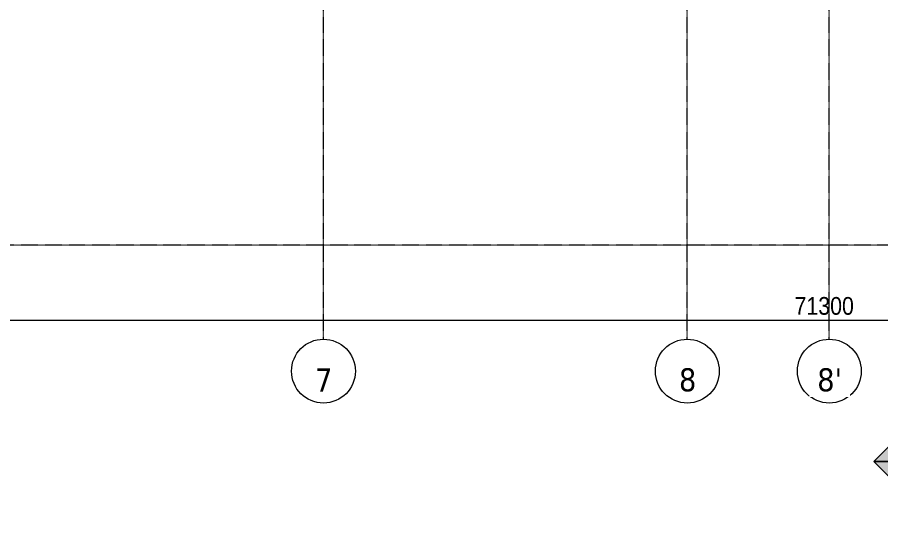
# Model space of a CAD drawing. Header units: millimetres. Extents: x 1591 to 239243, y -15958 to 82755.
# Drawn here: x 164251 to 183710, y 11003 to 22377 of the extents above; entities that cross this region are included whole.
import ezdxf

# ---------------------------------------------------------------- set-up
doc = ezdxf.new("R2010")
doc.units = ezdxf.units.MM
doc.linetypes.add('Grid Line', pattern=[22.225, 12.7, -3.175, 3.175, -3.175])
for name, color, linetype, lineweight in [('A-ANNO-DIMS', 211, 'Continuous', 9), ('A-ANNO-DIMS-160', 211, 'Continuous', 9), ('G-ANNO-SYMB', 111, 'Continuous', 9), ('S-GRID-1', 1, 'Grid Line', 9), ('S-GRID-IDEN', 1, 'Continuous', 9)]:
    doc.layers.add(name, color=color, linetype=linetype, lineweight=lineweight)
doc.styles.add('Tahoma_B', font='tahomabd_0.ttf', dxfattribs={"height": 520})
doc.styles.add('UTM Avo', font='UTM Avo.ttf', dxfattribs={"width": 0.9, "height": 400})
doc.dimstyles.new('1_Dim_chi_tiet_2_5_1', dxfattribs={"dimscale": 304.8, "dimtxt": 399.720379, "dimasz": 0.629921, "dimexe": 0.524934, "dimexo": 0.0625, "dimgap": 0.052493, "dimtad": 1, "dimdec": 0, "dimrnd": 5, "dimzin": 0, "dimdsep": 46, "dimtxsty": 'UTM Avo', "dimblk1": 'OBLIQUE', "dimblk2": 'OBLIQUE', "dimsah": 1, "dimcen": 0.09, "dimdle": 0.524934, "dimazin": 0, "dimtfac": 1, "dimtdec": 4, "dimtix": 1, "dimtmove": 0, "dimatfit": 3, "dimfxl": 1.049869, "dimfxlon": 1, "dimtvp": 1, "dimtolj": 1, "dimtzin": 0, "dimarcsym": 2})

# ---------------------------------------------------------------- blocks, each defined once
blk = doc.blocks.new('Grid - M_Grid Head - Circle-353313-TKCS_MB TẦNG 5')
at = {"layer": 'S-GRID-IDEN'}
blk.add_circle((0, 0), 4.5, dxfattribs=at)
blk = doc.blocks.new('Section - M_Section Head - Filled-352373-TKCS_MB TẦNG 5')
at = {"layer": 'G-ANNO-SYMB'}
h = blk.add_hatch(color=256, dxfattribs=at)
edge = h.paths.add_edge_path()
edge.add_line((-6, 8.49), (-6, 6))
edge.add_arc((-6, 0), 6, 90, 135)
edge.add_line((-10.24, 4.24), (-6, 8.49))
h = blk.add_hatch(color=256, dxfattribs=at)
edge = h.paths.add_edge_path()
edge.add_line((-6, 8.49), (-1.76, 4.24))
edge.add_arc((-6, 0), 6, 45, 90)
edge.add_line((-6, 6), (-6, 8.49))
h = blk.add_hatch(color=256, dxfattribs=at)
edge = h.paths.add_edge_path()
edge.add_line((-14.49, 0), (-10.24, 4.24))
edge.add_arc((-6, 0), 6, 135, 180)
edge.add_line((-12, 0), (-14.49, 0))
h = blk.add_hatch(color=256, dxfattribs=at)
edge = h.paths.add_edge_path()
edge.add_line((2.49, 0), (0, 0))
edge.add_arc((-6, 0), 6, 360, 405)
edge.add_line((-1.76, 4.24), (2.49, 0))
for p, q in [((-6, 8.49), (-14.49, 0)), ((-6, 8.49), (-10.24, 4.24)), ((-6, 8.49), (2.49, 0)), ((-6, 6), (-6, 8.49)), ((-6, 8.49), (-6, 6)), ((-1.76, 4.24), (-6, 8.49)), ((-10.24, 4.24), (-14.49, 0)), ((2.49, 0), (-1.76, 4.24)), ((-14.49, 0), (-12, 0)), ((0, 0), (2.49, 0)), ((-12, 0), (-14.49, 0)), ((0, 0), (2.49, 0))]:
    blk.add_line(p, q, dxfattribs=at)
for start, end in [(360, 180), (90, 135), (45, 90), (135, 180), (360, 45), (180, 360)]:
    blk.add_arc((-6, 0), 6, start, end, dxfattribs=at)
blk = doc.blocks.new('DIMBLOCK280-TKCS_MB TẦNG 5')
at = {"layer": 'A-ANNO-DIMS-160'}
for p, q in [((146801, 15869), (146801, 15389)), ((146801, 15549), (146801, 15869)), ((218101, 15869), (218101, 15389)), ((218101, 15549), (218101, 15869)), ((146641, 15549), (218261, 15549))]:
    blk.add_line(p, q, dxfattribs=at)
at = {"layer": 'A-ANNO-DIMS-160', "lineweight": 25}
for p, q in [((146801, 15549), (146897, 15645)), ((218101, 15549), (218197, 15645)), ((146801, 15549), (146705, 15453)), ((218101, 15549), (218005, 15453))]:
    blk.add_line(p, q, dxfattribs=at)
at = {"layer": 'A-ANNO-DIMS-160', "color": 0, "insert": (181767, 16069), "char_height": 400, "width": 1643.29, "attachment_point": 1, "line_spacing_factor": 1.110334, "style": 'UTM Avo'}
blk.add_mtext('71300', dxfattribs=at)
blk = doc.blocks.new('_Oblique')
at = {"color": 0, "linetype": 'ByBlock', "lineweight": -2}
blk.add_line((-0.5, -0.5), (0.5, 0.5), dxfattribs=at)

msp = doc.modelspace()

# ---------------------------------------------------------------- linework, layer by layer
at = {"layer": 'S-GRID-1'}
for p, q in [((171151.4, 19118.3), (171151.4, 76659.6)), ((179351.4, 19118.3), (179351.4, 76659.6)), ((182551.4, 19118.3), (182551.4, 76659.6)), ((171151.4, 15118.3), (171151.4, 19118.3)), ((179351.4, 15118.3), (179351.4, 19118.3)), ((182551.4, 15118.3), (182551.4, 19118.3)), ((229978.4, 17236.9), (136410.9, 17236.9))]:
    msp.add_line(p, q, dxfattribs=at)

# ---------------------------------------------------------------- block references
at = {"layer": 'G-ANNO-SYMB', "xscale": 159.9999999999999, "yscale": 159.9999999999999, "zscale": 159.9999999999999, "rotation": 89.99999999999947}
msp.add_blockref('Section - M_Section Head - Filled-352373-TKCS_MB TẦNG 5', (184910.2, 13320.5), dxfattribs=at)
at = {"layer": 'S-GRID-IDEN', "xscale": 159.9999999999999, "yscale": 159.9999999999999, "zscale": 159.9999999999999}
for p in [(171151.4, 14398.3), (179351.4, 14398.3), (182551.4, 14398.3)]:
    msp.add_blockref('Grid - M_Grid Head - Circle-353313-TKCS_MB TẦNG 5', p, dxfattribs=at)

# ---------------------------------------------------------------- dimensions: what is measured, and where the dimension line sits
at = {"layer": 'A-ANNO-DIMS'}
dim = msp.add_linear_dim(base=(218101.4, 15549.3), p1=(146801.4, 15869.3), p2=(218101.4, 15869.3), dimstyle='1_Dim_chi_tiet_2_5_1', override={"dimpost": '<>', "dimfxl": 71300}, dxfattribs=at)
dim.commit()
dim.dimension.update_dxf_attribs({"geometry": 'DIMBLOCK280-TKCS_MB TẦNG 5', "text_midpoint": (182451.4, 15772.3)})

# ---------------------------------------------------------------- next in the draw order: texts
at = {"layer": 'S-GRID-IDEN', "char_height": 520, "attachment_point": 5, "line_spacing_factor": 0.996129, "style": 'Tahoma_B', "bg_fill": 3, "box_fill_scale": 1.25, "bg_fill_color": 256, "bg_fill_true_color": 13158600, "bg_fill_transparency": 0}
for s, insert, width in [('\\pt2031.9988,4063.9976,6096.0016,8128.0004,10159.9992,12191.998,14224.002,16256.0008,18287.9996,20319.9984,22352.0024,24384.0012,26416,28447.9988,30479.9976,32512.0016,34544.0004,36575.9992,38607.998,40640.002,42672.0008,44703.9996,46735.9984,48768.0024,50800.0012,52832,54863.9988,56895.9976,58928.0016,60960.0004,62991.9992,65023.998;7', (171158.9, 14198.6), 465.6), ('\\pt2031.9988,4063.9976,6096.0016,8128.0004,10159.9992,12191.998,14224.002,16256.0008,18287.9996,20319.9984,22352.0024,24384.0012,26416,28447.9988,30479.9976,32512.0016,34544.0004,36575.9992,38607.998,40640.002,42672.0008,44703.9996,46735.9984,48768.0024,50800.0012,52832,54863.9988,56895.9976,58928.0016,60960.0004,62991.9992,65023.998;8', (179358.9, 14198.6), 465.6), ("\\pt2031.9988,4063.9976,6096.0016,8128.0004,10159.9992,12191.998,14224.002,16256.0008,18287.9996,20319.9984,22352.0024,24384.0012,26416,28447.9988,30479.9976,32512.0016,34544.0004,36575.9992,38607.998,40640.002,42672.0008,44703.9996,46735.9984,48768.0024,50800.0012,52832,54863.9988,56895.9976,58928.0016,60960.0004,62991.9992,65023.998;8'", (182558.9, 14198.6), 656)]:
    msp.add_mtext(s, dxfattribs=dict(at, insert=insert, width=width))

doc.saveas('drawing.dxf')
